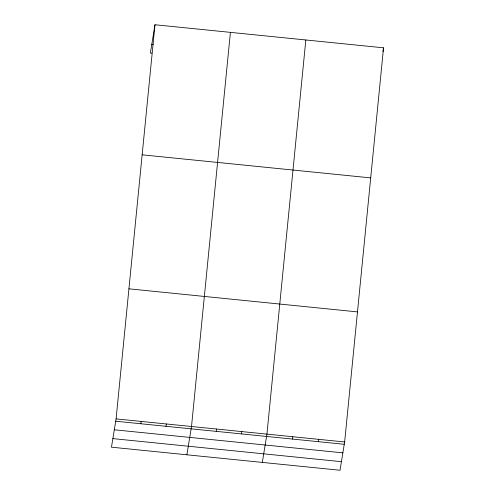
<?xml version="1.0" encoding="UTF-8"?>
<svg xmlns="http://www.w3.org/2000/svg" width="495" height="495" viewBox="0 0 495 495"><rect width="100%" height="100%" fill="white"/><g stroke="black" fill="none" stroke-linecap="round" stroke-linejoin="round"><path stroke-width="0.74" d="M116.096 418.894L154.984 24.75L383.538 47.817L344.644 441.967L340.015 470.25L111.462 447.183L116.096 418.894L344.644 441.967M230.41 32.361L191.516 426.511L186.887 454.794M305.83 39.977L266.941 434.121L262.307 462.404M154.984 24.75L150.356 53.033L151.878 53.188M140.852 423.757L141.236 421.437M165.992 426.294L166.376 423.974M216.278 431.374L216.655 429.047M241.418 433.911L241.795 431.584M292.458 439.059L292.842 436.739M318.365 441.676L318.743 439.35M382.926 51.573L383.538 47.817M151.755 44.47L153.277 44.624M142.152 154.817L370.706 177.884M128.929 288.826L357.483 311.899M115.712 421.22L344.266 444.293M114.308 429.79L342.862 452.857M112.866 438.613L341.42 461.68"/></g></svg>
